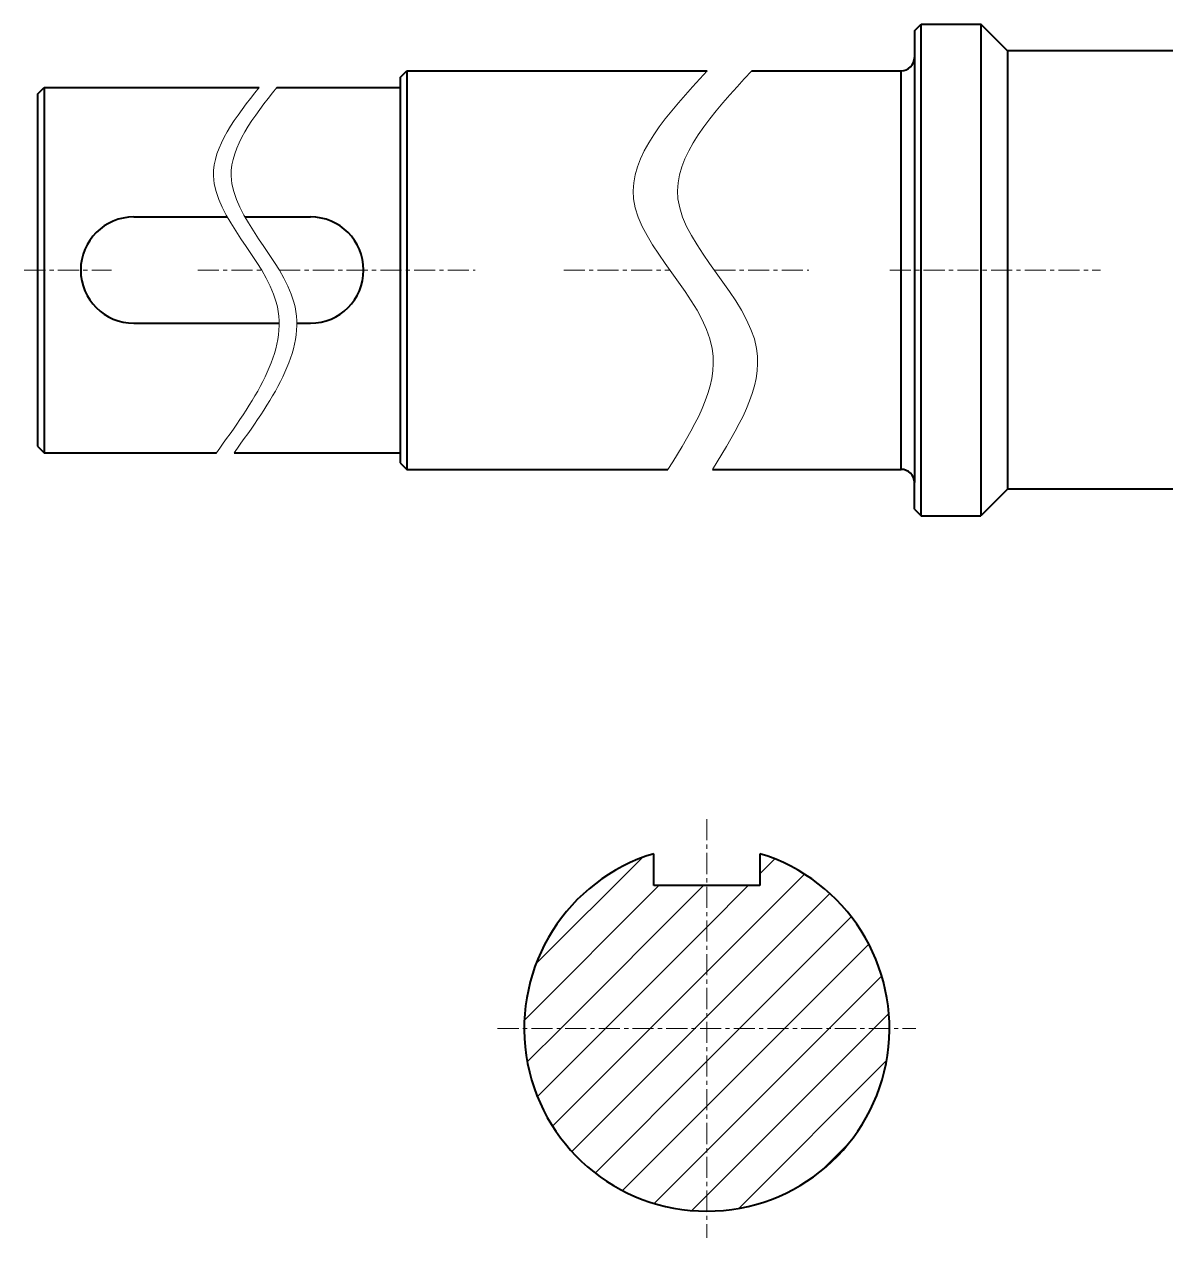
# Model space of a CAD drawing. Header units: millimetres. Extents: x -11382 to 23553, y -372 to 10786.
# Drawn here: x 8795.9 to 8967.8, y 5237.4 to 5420.1 of the extents above; entities that cross this region are included whole.
import ezdxf

# ---------------------------------------------------------------- set-up
doc = ezdxf.new("R2010")
doc.units = ezdxf.units.MM
doc.header["$LTSCALE"] = 0.2
doc.linetypes.add('CENTER', pattern=[50.8, 31.75, -6.35, 6.35, -6.35])
for name, color, linetype, lineweight in [('đường bao thấy', 7, 'Continuous', 40), ('đường kích thước', 90, 'Continuous', 15), ('đường mặt cắt', 160, 'Continuous', 15), ('đường nét tâm', 137, 'CENTER', 15)]:
    doc.layers.add(name, color=color, linetype=linetype, lineweight=lineweight)
pattern_1 = [(45, (6811.188, 2833.0133), (-3.367596, 3.367596), [])]

msp = doc.modelspace()

# ---------------------------------------------------------------- hatches: boundary and pattern name
at = {"layer": 'đường mặt cắt', "ltscale": 0.5}
h = msp.add_hatch(dxfattribs=at)
h.set_pattern_fill('ANSI31', color=256, scale=1.5, style=0)
h.set_pattern_definition(pattern_1)
h.paths.add_polyline_path([(8898.643, 5290.404), (8890.643, 5290.404), (8890.643, 5295.214, 0.3301744), (8871.143, 5268.904), (8898.643, 5268.904)])
h = msp.add_hatch(dxfattribs=at)
h.set_pattern_fill('ANSI31', color=256, scale=1.5, style=0)
h.set_pattern_definition(pattern_1)
h.paths.add_polyline_path([(8898.643, 5268.904), (8926.143, 5268.904, 0.3301744), (8906.643, 5295.214), (8906.643, 5290.404), (8898.643, 5290.404)])
h = msp.add_hatch(dxfattribs=at)
h.set_pattern_fill('ANSI31', color=256, scale=1.5, style=0)
h.set_pattern_definition(pattern_1)
h.paths.add_polyline_path([(8898.643, 5268.904), (8871.143, 5268.904, 0.4142136), (8898.643, 5241.404)])
h = msp.add_hatch(dxfattribs=at)
h.set_pattern_fill('ANSI31', color=256, scale=1.5, style=0)
h.set_pattern_definition(pattern_1)
h.paths.add_polyline_path([(8898.643, 5241.404, 0.4142136), (8926.143, 5268.904), (8898.643, 5268.904)])

# ---------------------------------------------------------------- linework, layer by layer
at = {"layer": 'đường bao thấy', "ltscale": 0.5}
for p, q in [((8929.903, 5419.067), (8930.903, 5420.067)), ((8930.903, 5420.067), (8939.903, 5420.067)), ((8930.903, 5346.067), (8930.903, 5420.067)), ((8943.903, 5416.067), (8939.903, 5420.067)), ((8939.903, 5420.067), (8939.903, 5346.067)), ((8929.903, 5419.067), (8929.903, 5351.067)), ((8943.903, 5416.067), (8943.903, 5350.067)), ((9039.903, 5416.067), (8943.903, 5416.067)), ((8852.45, 5412.067), (8853.45, 5413.067)), ((8853.45, 5413.067), (8898.718, 5413.067)), ((8853.45, 5413.067), (8853.45, 5353.067)), ((8905.402, 5413.067), (8927.903, 5413.067)), ((8927.903, 5353.067), (8927.903, 5413.067)), ((8797.851, 5409.567), (8798.851, 5410.567)), ((8798.851, 5410.567), (8831.222, 5410.567)), ((8798.851, 5410.567), (8798.851, 5355.567)), ((8833.883, 5410.567), (8852.45, 5410.567)), ((8852.45, 5412.067), (8852.45, 5354.067)), ((8797.851, 5409.567), (8797.851, 5356.567)), ((8812.351, 5391.067), (8826.427, 5391.067)), ((8829.088, 5391.067), (8838.95, 5391.067)), ((8812.351, 5375.067), (8834.227, 5375.067)), ((8836.887, 5375.067), (8838.95, 5375.067)), ((8797.851, 5356.567), (8798.851, 5355.567)), ((8798.851, 5355.567), (8824.784, 5355.567)), ((8827.445, 5355.567), (8852.45, 5355.567)), ((8852.45, 5354.067), (8853.45, 5353.067)), ((8853.45, 5353.067), (8892.795, 5353.067)), ((8899.479, 5353.067), (8927.903, 5353.067)), ((8929.903, 5347.067), (8929.903, 5351.067)), ((8943.903, 5350.067), (8939.903, 5346.067)), ((9039.903, 5350.067), (8943.903, 5350.067)), ((8929.903, 5347.067), (8930.903, 5346.067)), ((8930.903, 5346.067), (8939.903, 5346.067)), ((8890.643, 5290.404), (8890.643, 5295.214)), ((8906.643, 5295.214), (8906.643, 5290.404)), ((8906.643, 5290.404), (8890.643, 5290.404))]:
    msp.add_line(p, q, dxfattribs=at)
for centre, radius, start, end in [((8927.903, 5415.067), 2, 270, 0), ((8812.351, 5383.067), 8, 90, 270), ((8838.95, 5383.067), 8, 270, 90), ((8927.903, 5351.067), 2, 0, 90), ((8898.643, 5268.904), 27.5, 106.91239, 73.08761)]:
    msp.add_arc(centre, radius, start, end, dxfattribs=at)
at = {"layer": 'đường kích thước', "ltscale": 5}
for points in [[(8898.718, 5413.067), (8887.613, 5393.795), (8899.459, 5371.239), (8892.795, 5353.067)], [(8905.402, 5413.067), (8894.296, 5393.795), (8906.142, 5371.239), (8899.479, 5353.067)], [(8831.222, 5410.567), (8824.355, 5397.233), (8833.798, 5378.226), (8824.784, 5355.567)], [(8833.883, 5410.567), (8827.016, 5397.233), (8836.459, 5378.226), (8827.445, 5355.567)]]:
    msp.add_spline(points, degree=3, dxfattribs=at)
at = {"layer": 'đường nét tâm', "ltscale": 0.5}
for p, q in [((8795.851, 5383.067), (8808.979, 5383.067)), ((8821.977, 5383.067), (8831.583, 5383.067)), ((8834.244, 5383.067), (8863.736, 5383.067)), ((8877.092, 5383.067), (8893.088, 5383.067)), ((8899.771, 5383.067), (8913.995, 5383.067)), ((8926.212, 5383.067), (8957.913, 5383.067)), ((8898.643, 5300.404), (8898.643, 5237.404)), ((8867.143, 5268.904), (8930.143, 5268.904))]:
    msp.add_line(p, q, dxfattribs=at)

doc.saveas('drawing.dxf')
